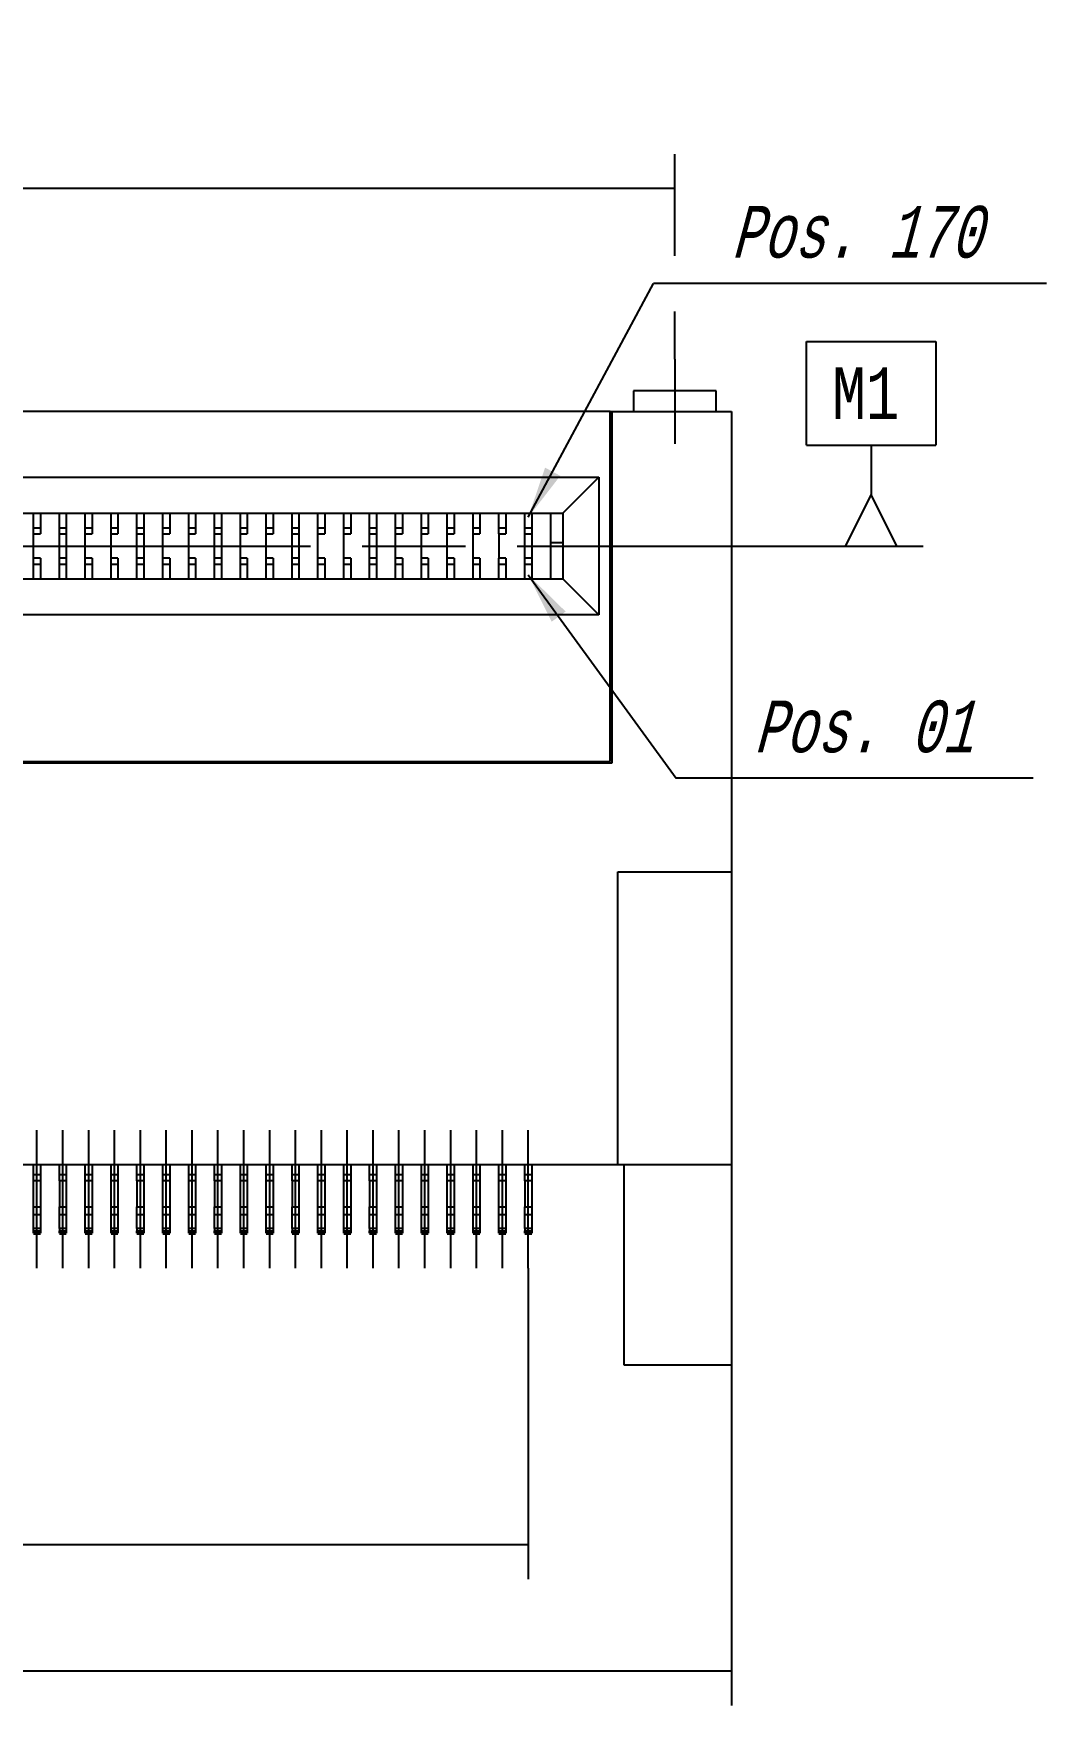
# Model space of a CAD drawing. Extents: x 0 to 420, y 0 to 297.
# Drawn here: x 99.29 to 128.68, y 93.31 to 141.82 of the extents above; entities that cross this region are included whole.
import ezdxf

# ---------------------------------------------------------------- set-up
doc = ezdxf.new("R2010")
doc.units = 0
doc.linetypes.add('CENTERLINE', pattern=[30, 12, -1.5, 3, -1.5, 12])
doc.layers.add('2', color=7, linetype='CONTINUOUS')
doc.styles.get("Standard").update_dxf_attribs({"font": 'monotxt.shx'})
doc.dimstyles.new('DSTYLE3', dxfattribs={"dimtxt": 1.5, "dimasz": 1.5, "dimexe": 2, "dimexo": 0, "dimgap": 2, "dimtad": 1, "dimrnd": 0.01, "dimzin": 11, "dimcen": 0.09, "dimazin": 3, "dimtp": 0.05, "dimtfac": 1, "dimtdec": 4, "dimtofl": 0, "dimtmove": 0, "dimatfit": 3, "dimtolj": 1, "dimtzin": 0})
doc.dimstyles.new('DSTYLE6', dxfattribs={"dimtxt": 1.5, "dimasz": 1.5, "dimexe": 2, "dimexo": 0, "dimgap": 2, "dimtad": 1, "dimrnd": 0.01, "dimzin": 11, "dimcen": 0.09, "dimazin": 3, "dimtol": 1, "dimtp": 0.05, "dimtfac": 1, "dimtdec": 4, "dimtofl": 0, "dimtmove": 0, "dimatfit": 3, "dimtolj": 1, "dimtzin": 0})

# ---------------------------------------------------------------- blocks, each defined once
blk = doc.blocks.new('_AH13')
at = {"layer": '101', "color": 0, "linetype": 'CONTINUOUS'}
blk.add_solid([(0, 0), (-1, 0.166667), (-1, -0.166667), (0, 0)], dxfattribs=at)
blk = doc.blocks.new('*D63')
at = {"layer": '2', "color": 1, "linetype": 'CONTINUOUS'}
for p, q in [((50.646684, 105.99912), (50.646684, 96.971356)), ((113.64668, 105.99912), (113.64668, 96.971356)), ((50.646684, 97.971356), (82.146684, 97.971356)), ((113.64668, 97.971356), (82.146684, 97.971356))]:
    blk.add_line(p, q, dxfattribs=at)
at = {"layer": '2', "color": 1, "xscale": 1.5, "yscale": 1.5, "zscale": 1.5}
for p, rotation in [((50.646684, 97.971356), 180), ((50.646684, 97.971356), 180), ((50.646684, 97.971356), 180), ((113.64668, 97.971356), 360), ((113.64668, 97.971356), 360), ((113.64668, 97.971356), 360)]:
    blk.add_blockref('_AH13', p, dxfattribs=dict(at, rotation=rotation))
at = {"layer": '2', "color": 1, "linetype": 'CONTINUOUS', "width": 0.7}
for s, p in [('84x ', (74.796684, 98.971856)), ('0,75', (78.996684, 98.971856)), (' (=63)', (83.196684, 98.971856))]:
    blk.add_text(s, height=1.5, dxfattribs=at).set_placement(p)
blk = doc.blocks.new('*D253')
at = {"layer": '2', "color": 1, "linetype": 'CONTINUOUS'}
for p in [(113.64668, 126.10897), (128.2889, 120.21135)]:
    blk.add_line(p, (117.9389, 120.21135), dxfattribs=at)
at = {"layer": '2', "color": 0, "linetype": 'CONTINUOUS'}
blk.add_solid([(113.64668, 126.10897), (114.32721, 124.74906), (114.73149, 125.04328)], dxfattribs=at)
at = {"layer": '2', "color": 1, "linetype": 'CONTINUOUS', "oblique": 15, "width": 0.7}
blk.add_text('Pos. 01', height=1.5, dxfattribs=at).set_placement((120.1889, 120.96135))
blk = doc.blocks.new('*D254')
at = {"layer": '2', "color": 1, "linetype": 'CONTINUOUS'}
for p in [(113.64668, 127.77897), (128.68143, 134.56127)]:
    blk.add_line(p, (117.28143, 134.56127), dxfattribs=at)
at = {"layer": '2', "color": 0, "linetype": 'CONTINUOUS'}
blk.add_solid([(113.64668, 127.77897), (114.57558, 128.98299), (114.13487, 129.21917)], dxfattribs=at)
at = {"layer": '2', "color": 1, "linetype": 'CONTINUOUS', "oblique": 15, "width": 0.7}
blk.add_text('Pos. 170', height=1.5, dxfattribs=at).set_placement((119.53143, 135.31127))
blk = doc.blocks.new('*D1444')
at = {"layer": '2', "color": 1, "linetype": 'CONTINUOUS'}
for p, q in [((85.246684, 141.8159), (79.046684, 141.8159)), ((79.046684, 141.8159), (79.046684, 138.3159)), ((85.246684, 138.3159), (85.246684, 141.8159)), ((46.396684, 135.13465), (46.396684, 138.3154)), ((79.046684, 138.3159), (85.246684, 138.3159)), ((117.89668, 135.3668), (117.89668, 138.3154)), ((46.396684, 137.3154), (82.146684, 137.3154)), ((117.89668, 137.3154), (82.146684, 137.3154)), ((46.396684, 132.3636), (46.396684, 133.5502)), ((117.89668, 132.3636), (117.89668, 133.75129))]:
    blk.add_line(p, q, dxfattribs=at)
at = {"layer": '2', "color": 1, "xscale": 1.5, "yscale": 1.5, "zscale": 1.5}
for p, rotation in [((46.396684, 137.3154), 180), ((117.89668, 137.3154), 360)]:
    blk.add_blockref('_AH13', p, dxfattribs=dict(at, rotation=rotation))
at = {"layer": '2', "color": 1, "linetype": 'CONTINUOUS', "width": 0.7}
blk.add_text('71,5', height=1.5, dxfattribs=at).set_placement((80.046684, 139.3159))
blk = doc.blocks.new('*D1445')
at = {"layer": '2', "color": 1, "linetype": 'CONTINUOUS'}
for p, q in [((44.746684, 108.99397), (44.746684, 93.305071)), ((119.54668, 108.99397), (119.54668, 93.305071)), ((44.746684, 94.305071), (82.146684, 94.305071)), ((119.54668, 94.305071), (82.146684, 94.305071))]:
    blk.add_line(p, q, dxfattribs=at)
at = {"layer": '2', "color": 1, "xscale": 1.5, "yscale": 1.5, "zscale": 1.5}
for p, rotation in [((44.746684, 94.305071), 180), ((44.746684, 94.305071), 180), ((119.54668, 94.305071), 360), ((119.54668, 94.305071), 360)]:
    blk.add_blockref('_AH13', p, dxfattribs=dict(at, rotation=rotation))
at = {"layer": '2', "color": 1, "linetype": 'CONTINUOUS', "width": 0.7}
for s, height, p in [('74,8', 1.5, (77.890434, 95.305571)), ('%%p0,05', 1.125, (82.465434, 95.493071))]:
    blk.add_text(s, height=height, dxfattribs=at).set_placement(p)
blk = doc.blocks.new('*FC87')
at = {"layer": '2', "color": 1, "linetype": 'CONTINUOUS'}
for p, q in [((0, -1.5), (0, 1.5)), ((0, 1.5), (3.75, 1.5)), ((3.75, 1.5), (3.75, -1.5)), ((0, -1.5), (3.75, -1.5)), ((1.875, -1.5), (1.875, -3)), ((1.875, -2.932), (1.125, -4.432)), ((1.875, -3), (1.875, -2.932)), ((2.625, -4.432), (1.875, -2.932)), ((1.125, -4.432), (2.625, -4.432))]:
    blk.add_line(p, q, dxfattribs=at)
at = {"layer": '2', "color": 1, "linetype": 'CONTINUOUS', "width": 0.75}
blk.add_text('M1', height=1.5, dxfattribs=at).set_placement((0.75, -0.75))

msp = doc.modelspace()

# ---------------------------------------------------------------- linework, layer by layer
at = {"layer": '2', "color": 3, "linetype": 'CENTERLINE'}
for p, q in [((117.89668, 132.3636), (117.89668, 129.91078)), ((41.328201, 126.94397), (125.10536, 126.94397)), ((99.396684, 105.99912), (99.396684, 109.99652)), ((100.14668, 105.99912), (100.14668, 109.99652)), ((100.89668, 105.99912), (100.89668, 109.99652)), ((101.64668, 105.99912), (101.64668, 109.99652)), ((102.39668, 105.99912), (102.39668, 109.99652)), ((103.14668, 105.99912), (103.14668, 109.99652)), ((103.89668, 105.99912), (103.89668, 109.99652)), ((104.64668, 105.99912), (104.64668, 109.99652)), ((105.39668, 105.99912), (105.39668, 109.99652)), ((106.14668, 105.99912), (106.14668, 109.99652)), ((106.89668, 105.99912), (106.89668, 109.99652)), ((107.64668, 105.99912), (107.64668, 109.99652)), ((108.39668, 105.99912), (108.39668, 109.99652)), ((109.14668, 105.99912), (109.14668, 109.99652)), ((109.89668, 105.99912), (109.89668, 109.99652)), ((110.64668, 105.99912), (110.64668, 109.99652)), ((111.39668, 105.99912), (111.39668, 109.99652)), ((112.14668, 105.99912), (112.14668, 109.99652)), ((112.89668, 105.99912), (112.89668, 109.99652)), ((113.64668, 105.99912), (113.64668, 109.99652))]:
    msp.add_line(p, q, dxfattribs=at)
at = {"layer": '2', "color": 40, "linetype": 'CONTINUOUS'}
for p, q in [((119.09668, 131.44397), (116.69668, 131.44397)), ((116.69668, 131.44397), (116.69668, 130.84397)), ((119.09668, 130.84397), (119.09668, 131.44397)), ((116.02169, 130.84397), (116.07168, 130.84397)), ((116.07168, 130.84397), (116.07168, 120.64397)), ((116.07168, 130.84397), (119.54668, 130.84397)), ((119.54668, 130.84397), (119.54668, 117.49397)), ((114.29668, 127.89397), (114.29668, 127.04397)), ((114.29668, 127.04397), (114.64668, 127.04397)), ((114.29668, 127.04397), (114.29668, 125.99397)), ((116.07168, 120.64397), (48.221684, 120.64397)), ((115.24668, 120.69397), (115.24668, 120.64397)), ((115.67011, 120.69397), (115.67011, 120.64397)), ((116.24668, 117.49397), (119.54668, 117.49397)), ((116.24668, 108.99397), (116.24668, 117.49397)), ((119.54668, 117.49397), (119.54668, 108.99397)), ((116.24668, 108.99397), (48.046684, 108.99397)), ((119.54668, 108.99397), (116.24668, 108.99397)), ((116.42168, 108.99397), (116.42168, 103.19397)), ((119.54668, 108.99397), (119.54668, 103.19397)), ((116.42168, 103.19397), (119.54668, 103.19397))]:
    msp.add_line(p, q, dxfattribs=at)
at = {"layer": '2', "color": 30, "linetype": 'CONTINUOUS'}
for p, q in [((116.02168, 130.84397), (48.271684, 130.84397)), ((116.02168, 120.69397), (116.02168, 130.84397)), ((48.446684, 128.94397), (115.69668, 128.94397)), ((115.69668, 128.94397), (114.64668, 127.89397)), ((115.69668, 128.94397), (115.69668, 124.94397)), ((49.496684, 127.89397), (114.64668, 127.89397)), ((114.64668, 127.89397), (114.64668, 125.99397)), ((49.496684, 125.99397), (114.64668, 125.99397)), ((114.64668, 125.99397), (115.69668, 124.94397)), ((115.69668, 124.94397), (48.446684, 124.94397)), ((48.271684, 120.69397), (116.02168, 120.69397))]:
    msp.add_line(p, q, dxfattribs=at)
at = {"layer": '2', "color": 150, "linetype": 'CONTINUOUS'}
for p, q in [((99.296684, 127.46971), (99.296684, 127.89397)), ((99.496684, 127.89397), (99.496684, 127.46971)), ((100.79668, 127.46971), (100.79668, 127.89397)), ((100.99668, 127.89397), (100.99668, 127.46971)), ((101.54668, 127.46971), (101.54668, 127.89397)), ((101.74668, 127.89397), (101.74668, 127.46971)), ((103.04668, 127.46971), (103.04668, 127.89397)), ((103.24668, 127.89397), (103.24668, 127.46971)), ((103.79668, 127.46971), (103.79668, 127.89397)), ((103.99668, 127.89397), (103.99668, 127.46971)), ((105.29668, 127.46971), (105.29668, 127.89397)), ((105.49668, 127.89397), (105.49668, 127.46971)), ((106.04668, 127.46971), (106.04668, 127.89397)), ((106.24668, 127.89397), (106.24668, 127.46971)), ((107.54668, 127.46971), (107.54668, 127.89397)), ((107.74668, 127.89397), (107.74668, 127.46971)), ((108.29668, 127.46971), (108.29668, 127.89397)), ((108.49668, 127.89397), (108.49668, 127.46971)), ((109.79668, 127.46971), (109.79668, 127.89397)), ((109.99668, 127.89397), (109.99668, 127.46971)), ((110.54668, 127.46971), (110.54668, 127.89397)), ((110.74668, 127.89397), (110.74668, 127.46971)), ((111.29668, 127.46971), (111.29668, 127.89397)), ((111.49668, 127.89397), (111.49668, 127.46971)), ((112.04668, 127.46971), (112.04668, 127.89397)), ((112.24668, 127.89397), (112.24668, 127.46971)), ((112.79668, 127.46971), (112.79668, 127.89397)), ((112.99668, 127.89397), (112.99668, 127.46971)), ((99.296684, 127.29397), (99.296684, 127.46971)), ((99.296684, 127.46971), (99.496684, 127.46971)), ((99.296684, 127.29397), (99.496684, 127.29397)), ((99.496684, 127.46971), (99.496684, 127.29397)), ((100.79668, 127.29397), (100.79668, 127.46971)), ((100.79668, 127.46971), (100.99668, 127.46971)), ((100.79668, 127.29397), (100.99668, 127.29397)), ((100.99668, 127.46971), (100.99668, 127.29397)), ((101.54668, 127.29397), (101.54668, 127.46971)), ((101.54668, 127.46971), (101.74668, 127.46971)), ((101.54668, 127.29397), (101.74668, 127.29397)), ((101.74668, 127.46971), (101.74668, 127.29397)), ((103.04668, 127.29397), (103.04668, 127.46971)), ((103.04668, 127.46971), (103.24668, 127.46971)), ((103.04668, 127.29397), (103.24668, 127.29397)), ((103.24668, 127.46971), (103.24668, 127.29397)), ((103.79668, 127.29397), (103.79668, 127.46971)), ((103.79668, 127.46971), (103.99668, 127.46971)), ((103.79668, 127.29397), (103.99668, 127.29397)), ((103.99668, 127.46971), (103.99668, 127.29397)), ((105.29668, 127.29397), (105.29668, 127.46971)), ((105.29668, 127.46971), (105.49668, 127.46971)), ((105.29668, 127.29397), (105.49668, 127.29397)), ((105.49668, 127.46971), (105.49668, 127.29397)), ((106.04668, 127.29397), (106.04668, 127.46971)), ((106.04668, 127.46971), (106.24668, 127.46971)), ((106.04668, 127.29397), (106.24668, 127.29397)), ((106.24668, 127.46971), (106.24668, 127.29397)), ((107.54668, 127.29397), (107.54668, 127.46971)), ((107.54668, 127.46971), (107.74668, 127.46971)), ((107.54668, 127.29397), (107.74668, 127.29397)), ((107.74668, 127.46971), (107.74668, 127.29397)), ((108.29668, 127.29397), (108.29668, 127.46971)), ((108.29668, 127.46971), (108.49668, 127.46971)), ((108.29668, 127.29397), (108.49668, 127.29397)), ((108.49668, 127.46971), (108.49668, 127.29397)), ((109.79668, 127.29397), (109.79668, 127.46971)), ((109.79668, 127.46971), (109.99668, 127.46971)), ((109.79668, 127.29397), (109.99668, 127.29397)), ((109.99668, 127.46971), (109.99668, 127.29397)), ((110.54668, 127.29397), (110.54668, 127.46971)), ((110.54668, 127.46971), (110.74668, 127.46971)), ((110.54668, 127.29397), (110.74668, 127.29397)), ((110.74668, 127.46971), (110.74668, 127.29397)), ((111.29668, 127.29397), (111.29668, 127.46971)), ((111.29668, 127.46971), (111.49668, 127.46971)), ((111.29668, 127.29397), (111.49668, 127.29397)), ((111.49668, 127.46971), (111.49668, 127.29397)), ((112.04668, 127.29397), (112.04668, 127.46971)), ((112.04668, 127.46971), (112.24668, 127.46971)), ((112.04668, 127.29397), (112.24668, 127.29397)), ((112.24668, 127.46971), (112.24668, 127.29397)), ((112.79668, 127.29397), (112.79668, 127.46971)), ((112.79668, 127.46971), (112.99668, 127.46971)), ((112.79668, 127.29397), (112.99668, 127.29397)), ((112.99668, 127.46971), (112.99668, 127.29397)), ((99.296684, 126.41824), (99.296684, 126.59397)), ((99.496684, 126.59397), (99.296684, 126.59397)), ((99.296684, 125.99397), (99.296684, 126.41824)), ((99.296684, 126.41824), (99.496684, 126.41824)), ((99.496684, 126.59397), (99.496684, 126.41824)), ((99.496684, 126.41824), (99.496684, 125.99397)), ((100.79668, 126.41824), (100.79668, 126.59397)), ((100.99668, 126.59397), (100.79668, 126.59397)), ((100.79668, 125.99397), (100.79668, 126.41824)), ((100.79668, 126.41824), (100.99668, 126.41824)), ((100.99668, 126.59397), (100.99668, 126.41824)), ((100.99668, 126.41824), (100.99668, 125.99397)), ((101.54668, 126.41824), (101.54668, 126.59397)), ((101.74668, 126.59397), (101.54668, 126.59397)), ((101.54668, 125.99397), (101.54668, 126.41824)), ((101.54668, 126.41824), (101.74668, 126.41824)), ((101.74668, 126.59397), (101.74668, 126.41824)), ((101.74668, 126.41824), (101.74668, 125.99397)), ((103.04668, 126.41824), (103.04668, 126.59397)), ((103.24668, 126.59397), (103.04668, 126.59397)), ((103.04668, 125.99397), (103.04668, 126.41824)), ((103.04668, 126.41824), (103.24668, 126.41824)), ((103.24668, 126.59397), (103.24668, 126.41824)), ((103.24668, 126.41824), (103.24668, 125.99397)), ((103.79668, 126.41824), (103.79668, 126.59397)), ((103.99668, 126.59397), (103.79668, 126.59397)), ((103.79668, 125.99397), (103.79668, 126.41824)), ((103.79668, 126.41824), (103.99668, 126.41824)), ((103.99668, 126.59397), (103.99668, 126.41824)), ((103.99668, 126.41824), (103.99668, 125.99397)), ((105.29668, 126.41824), (105.29668, 126.59397)), ((105.49668, 126.59397), (105.29668, 126.59397)), ((105.29668, 125.99397), (105.29668, 126.41824)), ((105.29668, 126.41824), (105.49668, 126.41824)), ((105.49668, 126.59397), (105.49668, 126.41824)), ((105.49668, 126.41824), (105.49668, 125.99397)), ((106.04668, 126.41824), (106.04668, 126.59397)), ((106.24668, 126.59397), (106.04668, 126.59397)), ((106.04668, 125.99397), (106.04668, 126.41824)), ((106.04668, 126.41824), (106.24668, 126.41824)), ((106.24668, 126.59397), (106.24668, 126.41824)), ((106.24668, 126.41824), (106.24668, 125.99397)), ((107.54668, 126.41824), (107.54668, 126.59397)), ((107.74668, 126.59397), (107.54668, 126.59397)), ((107.54668, 125.99397), (107.54668, 126.41824)), ((107.54668, 126.41824), (107.74668, 126.41824)), ((107.74668, 126.59397), (107.74668, 126.41824)), ((107.74668, 126.41824), (107.74668, 125.99397)), ((108.29668, 126.41824), (108.29668, 126.59397)), ((108.49668, 126.59397), (108.29668, 126.59397)), ((108.29668, 125.99397), (108.29668, 126.41824)), ((108.29668, 126.41824), (108.49668, 126.41824)), ((108.49668, 126.59397), (108.49668, 126.41824)), ((108.49668, 126.41824), (108.49668, 125.99397)), ((109.79668, 126.41824), (109.79668, 126.59397)), ((109.99668, 126.59397), (109.79668, 126.59397)), ((109.79668, 125.99397), (109.79668, 126.41824)), ((109.79668, 126.41824), (109.99668, 126.41824)), ((109.99668, 126.59397), (109.99668, 126.41824)), ((109.99668, 126.41824), (109.99668, 125.99397)), ((110.54668, 126.41824), (110.54668, 126.59397)), ((110.74668, 126.59397), (110.54668, 126.59397)), ((110.54668, 125.99397), (110.54668, 126.41824)), ((110.54668, 126.41824), (110.74668, 126.41824)), ((110.74668, 126.59397), (110.74668, 126.41824)), ((110.74668, 126.41824), (110.74668, 125.99397)), ((111.29668, 126.41824), (111.29668, 126.59397)), ((111.49668, 126.59397), (111.29668, 126.59397)), ((111.29668, 125.99397), (111.29668, 126.41824)), ((111.29668, 126.41824), (111.49668, 126.41824)), ((111.49668, 126.59397), (111.49668, 126.41824)), ((111.49668, 126.41824), (111.49668, 125.99397)), ((112.04668, 126.41824), (112.04668, 126.59397)), ((112.24668, 126.59397), (112.04668, 126.59397)), ((112.04668, 125.99397), (112.04668, 126.41824)), ((112.04668, 126.41824), (112.24668, 126.41824)), ((112.24668, 126.59397), (112.24668, 126.41824)), ((112.24668, 126.41824), (112.24668, 125.99397)), ((112.79668, 126.41824), (112.79668, 126.59397)), ((112.99668, 126.59397), (112.79668, 126.59397)), ((112.79668, 125.99397), (112.79668, 126.41824)), ((112.79668, 126.41824), (112.99668, 126.41824)), ((112.99668, 126.59397), (112.99668, 126.41824)), ((112.99668, 126.41824), (112.99668, 125.99397)), ((99.296684, 108.71359), (99.296684, 108.99397)), ((99.296684, 108.52801), (99.296684, 108.71359)), ((99.296684, 108.71359), (99.496684, 108.71359)), ((99.496684, 108.99397), (99.496684, 108.71359)), ((99.496684, 108.71359), (99.496684, 108.52801)), ((100.79668, 108.71359), (100.79668, 108.99397)), ((100.79668, 108.52801), (100.79668, 108.71359)), ((100.79668, 108.71359), (100.99668, 108.71359)), ((100.99668, 108.99397), (100.99668, 108.71359)), ((100.99668, 108.71359), (100.99668, 108.52801)), ((101.54668, 108.71359), (101.54668, 108.99397)), ((101.54668, 108.52801), (101.54668, 108.71359)), ((101.54668, 108.71359), (101.74668, 108.71359)), ((101.74668, 108.99397), (101.74668, 108.71359)), ((101.74668, 108.71359), (101.74668, 108.52801)), ((103.04668, 108.71359), (103.04668, 108.99397)), ((103.04668, 108.52801), (103.04668, 108.71359)), ((103.04668, 108.71359), (103.24668, 108.71359)), ((103.24668, 108.99397), (103.24668, 108.71359)), ((103.24668, 108.71359), (103.24668, 108.52801)), ((103.79668, 108.71359), (103.79668, 108.99397)), ((103.79668, 108.52801), (103.79668, 108.71359)), ((103.79668, 108.71359), (103.99668, 108.71359)), ((103.99668, 108.99397), (103.99668, 108.71359)), ((103.99668, 108.71359), (103.99668, 108.52801)), ((105.29668, 108.71359), (105.29668, 108.99397)), ((105.29668, 108.52801), (105.29668, 108.71359)), ((105.29668, 108.71359), (105.49668, 108.71359)), ((105.49668, 108.99397), (105.49668, 108.71359)), ((105.49668, 108.71359), (105.49668, 108.52801)), ((106.04668, 108.71359), (106.04668, 108.99397)), ((106.04668, 108.52801), (106.04668, 108.71359)), ((106.04668, 108.71359), (106.24668, 108.71359)), ((106.24668, 108.99397), (106.24668, 108.71359)), ((106.24668, 108.71359), (106.24668, 108.52801)), ((107.54668, 108.71359), (107.54668, 108.99397)), ((107.54668, 108.52801), (107.54668, 108.71359)), ((107.54668, 108.71359), (107.74668, 108.71359)), ((107.74668, 108.99397), (107.74668, 108.71359)), ((107.74668, 108.71359), (107.74668, 108.52801)), ((108.29668, 108.71359), (108.29668, 108.99397)), ((108.29668, 108.52801), (108.29668, 108.71359)), ((108.29668, 108.71359), (108.49668, 108.71359)), ((108.49668, 108.99397), (108.49668, 108.71359)), ((108.49668, 108.71359), (108.49668, 108.52801)), ((109.79668, 108.71359), (109.79668, 108.99397)), ((109.79668, 108.52801), (109.79668, 108.71359)), ((109.79668, 108.71359), (109.99668, 108.71359)), ((109.99668, 108.99397), (109.99668, 108.71359)), ((109.99668, 108.71359), (109.99668, 108.52801)), ((110.54668, 108.71359), (110.54668, 108.99397)), ((110.54668, 108.52801), (110.54668, 108.71359)), ((110.54668, 108.71359), (110.74668, 108.71359)), ((110.74668, 108.99397), (110.74668, 108.71359)), ((110.74668, 108.71359), (110.74668, 108.52801)), ((111.29668, 108.71359), (111.29668, 108.99397)), ((111.29668, 108.52801), (111.29668, 108.71359)), ((111.29668, 108.71359), (111.49668, 108.71359)), ((111.49668, 108.99397), (111.49668, 108.71359)), ((111.49668, 108.71359), (111.49668, 108.52801)), ((112.04668, 108.71359), (112.04668, 108.99397)), ((112.04668, 108.52801), (112.04668, 108.71359)), ((112.04668, 108.71359), (112.24668, 108.71359)), ((112.24668, 108.99397), (112.24668, 108.71359)), ((112.24668, 108.71359), (112.24668, 108.52801)), ((112.79668, 108.71359), (112.79668, 108.99397)), ((112.79668, 108.52801), (112.79668, 108.71359)), ((112.79668, 108.71359), (112.99668, 108.71359)), ((112.99668, 108.99397), (112.99668, 108.71359)), ((112.99668, 108.71359), (112.99668, 108.52801)), ((99.296684, 107.77617), (99.296684, 108.52801)), ((99.496684, 108.52801), (99.296684, 108.52801)), ((99.496684, 108.52801), (99.496684, 107.77617)), ((100.79668, 107.77617), (100.79668, 108.52801)), ((100.99668, 108.52801), (100.79668, 108.52801)), ((100.99668, 108.52801), (100.99668, 107.77617)), ((101.54668, 107.77617), (101.54668, 108.52801)), ((101.74668, 108.52801), (101.54668, 108.52801)), ((101.74668, 108.52801), (101.74668, 107.77617)), ((103.04668, 107.77617), (103.04668, 108.52801)), ((103.24668, 108.52801), (103.04668, 108.52801)), ((103.24668, 108.52801), (103.24668, 107.77617)), ((103.79668, 107.77617), (103.79668, 108.52801)), ((103.99668, 108.52801), (103.79668, 108.52801)), ((103.99668, 108.52801), (103.99668, 107.77617)), ((105.29668, 107.77617), (105.29668, 108.52801)), ((105.49668, 108.52801), (105.29668, 108.52801)), ((105.49668, 108.52801), (105.49668, 107.77617)), ((106.04668, 107.77617), (106.04668, 108.52801)), ((106.24668, 108.52801), (106.04668, 108.52801)), ((106.24668, 108.52801), (106.24668, 107.77617)), ((107.54668, 107.77617), (107.54668, 108.52801)), ((107.74668, 108.52801), (107.54668, 108.52801)), ((107.74668, 108.52801), (107.74668, 107.77617)), ((108.29668, 107.77617), (108.29668, 108.52801)), ((108.49668, 108.52801), (108.29668, 108.52801)), ((108.49668, 108.52801), (108.49668, 107.77617)), ((109.79668, 107.77617), (109.79668, 108.52801)), ((109.99668, 108.52801), (109.79668, 108.52801)), ((109.99668, 108.52801), (109.99668, 107.77617)), ((110.54668, 107.77617), (110.54668, 108.52801)), ((110.74668, 108.52801), (110.54668, 108.52801)), ((110.74668, 108.52801), (110.74668, 107.77617)), ((111.29668, 107.77617), (111.29668, 108.52801)), ((111.49668, 108.52801), (111.29668, 108.52801)), ((111.49668, 108.52801), (111.49668, 107.77617)), ((112.04668, 107.77617), (112.04668, 108.52801)), ((112.24668, 108.52801), (112.04668, 108.52801)), ((112.24668, 108.52801), (112.24668, 107.77617)), ((112.79668, 107.77617), (112.79668, 108.52801)), ((112.99668, 108.52801), (112.79668, 108.52801)), ((112.99668, 108.52801), (112.99668, 107.77617)), ((99.296684, 107.54405), (99.296684, 107.77617)), ((99.296684, 107.77617), (99.496684, 107.77617)), ((99.496684, 107.77617), (99.496684, 107.54405)), ((100.79668, 107.54405), (100.79668, 107.77617)), ((100.79668, 107.77617), (100.99668, 107.77617)), ((100.99668, 107.77617), (100.99668, 107.54405)), ((101.54668, 107.54405), (101.54668, 107.77617)), ((101.54668, 107.77617), (101.74668, 107.77617)), ((101.74668, 107.77617), (101.74668, 107.54405)), ((103.04668, 107.54405), (103.04668, 107.77617)), ((103.04668, 107.77617), (103.24668, 107.77617)), ((103.24668, 107.77617), (103.24668, 107.54405)), ((103.79668, 107.54405), (103.79668, 107.77617)), ((103.79668, 107.77617), (103.99668, 107.77617)), ((103.99668, 107.77617), (103.99668, 107.54405)), ((105.29668, 107.54405), (105.29668, 107.77617)), ((105.29668, 107.77617), (105.49668, 107.77617)), ((105.49668, 107.77617), (105.49668, 107.54405)), ((106.04668, 107.54405), (106.04668, 107.77617)), ((106.04668, 107.77617), (106.24668, 107.77617)), ((106.24668, 107.77617), (106.24668, 107.54405)), ((107.54668, 107.54405), (107.54668, 107.77617)), ((107.54668, 107.77617), (107.74668, 107.77617)), ((107.74668, 107.77617), (107.74668, 107.54405)), ((108.29668, 107.54405), (108.29668, 107.77617)), ((108.29668, 107.77617), (108.49668, 107.77617)), ((108.49668, 107.77617), (108.49668, 107.54405)), ((109.79668, 107.54405), (109.79668, 107.77617)), ((109.79668, 107.77617), (109.99668, 107.77617)), ((109.99668, 107.77617), (109.99668, 107.54405)), ((110.54668, 107.54405), (110.54668, 107.77617)), ((110.54668, 107.77617), (110.74668, 107.77617)), ((110.74668, 107.77617), (110.74668, 107.54405)), ((111.29668, 107.54405), (111.29668, 107.77617)), ((111.29668, 107.77617), (111.49668, 107.77617)), ((111.49668, 107.77617), (111.49668, 107.54405)), ((112.04668, 107.54405), (112.04668, 107.77617)), ((112.04668, 107.77617), (112.24668, 107.77617)), ((112.24668, 107.77617), (112.24668, 107.54405)), ((112.79668, 107.54405), (112.79668, 107.77617)), ((112.79668, 107.77617), (112.99668, 107.77617)), ((112.99668, 107.77617), (112.99668, 107.54405)), ((99.296684, 107.14397), (99.296684, 107.54405)), ((99.496684, 107.54405), (99.296684, 107.54405)), ((99.496684, 107.54405), (99.496684, 107.14397)), ((100.79668, 107.14397), (100.79668, 107.54405)), ((100.99668, 107.54405), (100.79668, 107.54405)), ((100.99668, 107.54405), (100.99668, 107.14397)), ((101.54668, 107.14397), (101.54668, 107.54405)), ((101.74668, 107.54405), (101.54668, 107.54405)), ((101.74668, 107.54405), (101.74668, 107.14397)), ((103.04668, 107.14397), (103.04668, 107.54405)), ((103.24668, 107.54405), (103.04668, 107.54405)), ((103.24668, 107.54405), (103.24668, 107.14397)), ((103.79668, 107.14397), (103.79668, 107.54405)), ((103.99668, 107.54405), (103.79668, 107.54405)), ((103.99668, 107.54405), (103.99668, 107.14397)), ((105.29668, 107.14397), (105.29668, 107.54405)), ((105.49668, 107.54405), (105.29668, 107.54405)), ((105.49668, 107.54405), (105.49668, 107.14397)), ((106.04668, 107.14397), (106.04668, 107.54405)), ((106.24668, 107.54405), (106.04668, 107.54405)), ((106.24668, 107.54405), (106.24668, 107.14397)), ((107.54668, 107.14397), (107.54668, 107.54405)), ((107.74668, 107.54405), (107.54668, 107.54405)), ((107.74668, 107.54405), (107.74668, 107.14397)), ((108.29668, 107.14397), (108.29668, 107.54405)), ((108.49668, 107.54405), (108.29668, 107.54405)), ((108.49668, 107.54405), (108.49668, 107.14397)), ((109.79668, 107.14397), (109.79668, 107.54405)), ((109.99668, 107.54405), (109.79668, 107.54405)), ((109.99668, 107.54405), (109.99668, 107.14397)), ((110.54668, 107.14397), (110.54668, 107.54405)), ((110.74668, 107.54405), (110.54668, 107.54405)), ((110.74668, 107.54405), (110.74668, 107.14397)), ((111.29668, 107.14397), (111.29668, 107.54405)), ((111.49668, 107.54405), (111.29668, 107.54405)), ((111.49668, 107.54405), (111.49668, 107.14397)), ((112.04668, 107.14397), (112.04668, 107.54405)), ((112.24668, 107.54405), (112.04668, 107.54405)), ((112.24668, 107.54405), (112.24668, 107.14397)), ((112.79668, 107.14397), (112.79668, 107.54405)), ((112.99668, 107.54405), (112.79668, 107.54405)), ((112.99668, 107.54405), (112.99668, 107.14397)), ((99.296684, 107.08218), (99.296684, 107.14397)), ((99.496684, 107.14397), (99.296684, 107.14397)), ((99.296684, 107.01308), (99.296684, 107.08218)), ((99.296684, 107.08218), (99.496684, 107.08218)), ((99.496684, 107.01308), (99.296684, 107.01308)), ((99.296684, 106.99397), (99.496684, 106.99397)), ((99.496684, 107.14397), (99.496684, 107.08218)), ((99.496684, 107.08218), (99.496684, 107.01308)), ((100.79668, 107.08218), (100.79668, 107.14397)), ((100.99668, 107.14397), (100.79668, 107.14397)), ((100.79668, 107.01308), (100.79668, 107.08218)), ((100.79668, 107.08218), (100.99668, 107.08218)), ((100.99668, 107.01308), (100.79668, 107.01308)), ((100.79668, 106.99397), (100.99668, 106.99397)), ((100.99668, 107.14397), (100.99668, 107.08218)), ((100.99668, 107.08218), (100.99668, 107.01308)), ((101.54668, 107.08218), (101.54668, 107.14397)), ((101.74668, 107.14397), (101.54668, 107.14397)), ((101.54668, 107.01308), (101.54668, 107.08218)), ((101.54668, 107.08218), (101.74668, 107.08218)), ((101.74668, 107.01308), (101.54668, 107.01308)), ((101.54668, 106.99397), (101.74668, 106.99397)), ((101.74668, 107.14397), (101.74668, 107.08218)), ((101.74668, 107.08218), (101.74668, 107.01308)), ((103.04668, 107.08218), (103.04668, 107.14397)), ((103.24668, 107.14397), (103.04668, 107.14397)), ((103.04668, 107.01308), (103.04668, 107.08218)), ((103.04668, 107.08218), (103.24668, 107.08218)), ((103.24668, 107.01308), (103.04668, 107.01308)), ((103.04668, 106.99397), (103.24668, 106.99397)), ((103.24668, 107.14397), (103.24668, 107.08218)), ((103.24668, 107.08218), (103.24668, 107.01308)), ((103.79668, 107.08218), (103.79668, 107.14397)), ((103.99668, 107.14397), (103.79668, 107.14397)), ((103.79668, 107.01308), (103.79668, 107.08218)), ((103.79668, 107.08218), (103.99668, 107.08218)), ((103.99668, 107.01308), (103.79668, 107.01308)), ((103.79668, 106.99397), (103.99668, 106.99397)), ((103.99668, 107.14397), (103.99668, 107.08218)), ((103.99668, 107.08218), (103.99668, 107.01308)), ((105.29668, 107.08218), (105.29668, 107.14397)), ((105.49668, 107.14397), (105.29668, 107.14397)), ((105.29668, 107.01308), (105.29668, 107.08218)), ((105.29668, 107.08218), (105.49668, 107.08218)), ((105.49668, 107.01308), (105.29668, 107.01308)), ((105.29668, 106.99397), (105.49668, 106.99397)), ((105.49668, 107.14397), (105.49668, 107.08218)), ((105.49668, 107.08218), (105.49668, 107.01308)), ((106.04668, 107.08218), (106.04668, 107.14397)), ((106.24668, 107.14397), (106.04668, 107.14397)), ((106.04668, 107.01308), (106.04668, 107.08218)), ((106.04668, 107.08218), (106.24668, 107.08218)), ((106.24668, 107.01308), (106.04668, 107.01308)), ((106.04668, 106.99397), (106.24668, 106.99397)), ((106.24668, 107.14397), (106.24668, 107.08218)), ((106.24668, 107.08218), (106.24668, 107.01308)), ((107.54668, 107.08218), (107.54668, 107.14397)), ((107.74668, 107.14397), (107.54668, 107.14397)), ((107.54668, 107.01308), (107.54668, 107.08218)), ((107.54668, 107.08218), (107.74668, 107.08218)), ((107.74668, 107.01308), (107.54668, 107.01308)), ((107.54668, 106.99397), (107.74668, 106.99397)), ((107.74668, 107.14397), (107.74668, 107.08218)), ((107.74668, 107.08218), (107.74668, 107.01308)), ((108.29668, 107.08218), (108.29668, 107.14397)), ((108.49668, 107.14397), (108.29668, 107.14397)), ((108.29668, 107.01308), (108.29668, 107.08218)), ((108.29668, 107.08218), (108.49668, 107.08218)), ((108.49668, 107.01308), (108.29668, 107.01308)), ((108.29668, 106.99397), (108.49668, 106.99397)), ((108.49668, 107.14397), (108.49668, 107.08218)), ((108.49668, 107.08218), (108.49668, 107.01308)), ((109.79668, 107.08218), (109.79668, 107.14397)), ((109.99668, 107.14397), (109.79668, 107.14397)), ((109.79668, 107.01308), (109.79668, 107.08218)), ((109.79668, 107.08218), (109.99668, 107.08218)), ((109.99668, 107.01308), (109.79668, 107.01308)), ((109.79668, 106.99397), (109.99668, 106.99397)), ((109.99668, 107.14397), (109.99668, 107.08218)), ((109.99668, 107.08218), (109.99668, 107.01308)), ((110.54668, 107.08218), (110.54668, 107.14397)), ((110.74668, 107.14397), (110.54668, 107.14397)), ((110.54668, 107.01308), (110.54668, 107.08218)), ((110.54668, 107.08218), (110.74668, 107.08218)), ((110.74668, 107.01308), (110.54668, 107.01308)), ((110.54668, 106.99397), (110.74668, 106.99397)), ((110.74668, 107.14397), (110.74668, 107.08218)), ((110.74668, 107.08218), (110.74668, 107.01308)), ((111.29668, 107.08218), (111.29668, 107.14397)), ((111.49668, 107.14397), (111.29668, 107.14397)), ((111.29668, 107.01308), (111.29668, 107.08218)), ((111.29668, 107.08218), (111.49668, 107.08218)), ((111.49668, 107.01308), (111.29668, 107.01308)), ((111.29668, 106.99397), (111.49668, 106.99397)), ((111.49668, 107.14397), (111.49668, 107.08218)), ((111.49668, 107.08218), (111.49668, 107.01308)), ((112.04668, 107.08218), (112.04668, 107.14397)), ((112.24668, 107.14397), (112.04668, 107.14397)), ((112.04668, 107.01308), (112.04668, 107.08218)), ((112.04668, 107.08218), (112.24668, 107.08218)), ((112.24668, 107.01308), (112.04668, 107.01308)), ((112.04668, 106.99397), (112.24668, 106.99397)), ((112.24668, 107.14397), (112.24668, 107.08218)), ((112.24668, 107.08218), (112.24668, 107.01308)), ((112.79668, 107.08218), (112.79668, 107.14397)), ((112.99668, 107.14397), (112.79668, 107.14397)), ((112.79668, 107.01308), (112.79668, 107.08218)), ((112.79668, 107.08218), (112.99668, 107.08218)), ((112.99668, 107.01308), (112.79668, 107.01308)), ((112.79668, 106.99397), (112.99668, 106.99397)), ((112.99668, 107.14397), (112.99668, 107.08218)), ((112.99668, 107.08218), (112.99668, 107.01308))]:
    msp.add_line(p, q, dxfattribs=at)
at = {"layer": '2', "color": 3, "linetype": 'CONTINUOUS'}
for p, q in [((100.04668, 127.46971), (100.04668, 127.89397)), ((100.24668, 127.89397), (100.24668, 127.46971)), ((102.29668, 127.46971), (102.29668, 127.89397)), ((102.49668, 127.89397), (102.49668, 127.46971)), ((104.54668, 127.46971), (104.54668, 127.89397)), ((104.74668, 127.89397), (104.74668, 127.46971)), ((106.79668, 127.46971), (106.79668, 127.89397)), ((106.99668, 127.89397), (106.99668, 127.46971)), ((109.04668, 127.46971), (109.04668, 127.89397)), ((109.24668, 127.89397), (109.24668, 127.46971)), ((113.54668, 127.46971), (113.54668, 127.89397)), ((113.74668, 127.89397), (113.74668, 127.46971)), ((100.04668, 127.29397), (100.04668, 127.46971)), ((100.04668, 127.46971), (100.24668, 127.46971)), ((100.04668, 126.59397), (100.04668, 127.29397)), ((100.04668, 127.29397), (100.24668, 127.29397)), ((100.24668, 127.46971), (100.24668, 127.29397)), ((100.24668, 127.29397), (100.24668, 126.59397)), ((102.29668, 127.29397), (102.29668, 127.46971)), ((102.29668, 127.46971), (102.49668, 127.46971)), ((102.29668, 126.59397), (102.29668, 127.29397)), ((102.29668, 127.29397), (102.49668, 127.29397)), ((102.49668, 127.46971), (102.49668, 127.29397)), ((102.49668, 127.29397), (102.49668, 126.59397)), ((104.54668, 127.29397), (104.54668, 127.46971)), ((104.54668, 127.46971), (104.74668, 127.46971)), ((104.54668, 126.59397), (104.54668, 127.29397)), ((104.54668, 127.29397), (104.74668, 127.29397)), ((104.74668, 127.46971), (104.74668, 127.29397)), ((104.74668, 127.29397), (104.74668, 126.59397)), ((106.79668, 127.29397), (106.79668, 127.46971)), ((106.79668, 127.46971), (106.99668, 127.46971)), ((106.79668, 126.59397), (106.79668, 127.29397)), ((106.79668, 127.29397), (106.99668, 127.29397)), ((106.99668, 127.46971), (106.99668, 127.29397)), ((106.99668, 127.29397), (106.99668, 126.59397)), ((109.04668, 127.29397), (109.04668, 127.46971)), ((109.04668, 127.46971), (109.24668, 127.46971)), ((109.04668, 126.59397), (109.04668, 127.29397)), ((109.04668, 127.29397), (109.24668, 127.29397)), ((109.24668, 127.46971), (109.24668, 127.29397)), ((109.24668, 127.29397), (109.24668, 126.59397)), ((113.54668, 127.29397), (113.54668, 127.46971)), ((113.54668, 127.46971), (113.74668, 127.46971)), ((113.54668, 126.59397), (113.54668, 127.29397)), ((113.54668, 127.29397), (113.74668, 127.29397)), ((113.74668, 127.46971), (113.74668, 127.29397)), ((113.74668, 127.29397), (113.74668, 126.59397)), ((100.04668, 126.41824), (100.04668, 126.59397)), ((100.24668, 126.59397), (100.04668, 126.59397)), ((100.04668, 125.99397), (100.04668, 126.41824)), ((100.04668, 126.41824), (100.24668, 126.41824)), ((100.24668, 126.59397), (100.24668, 126.41824)), ((100.24668, 126.41824), (100.24668, 125.99397)), ((102.29668, 126.41824), (102.29668, 126.59397)), ((102.49668, 126.59397), (102.29668, 126.59397)), ((102.29668, 125.99397), (102.29668, 126.41824)), ((102.29668, 126.41824), (102.49668, 126.41824)), ((102.49668, 126.59397), (102.49668, 126.41824)), ((102.49668, 126.41824), (102.49668, 125.99397)), ((104.54668, 126.41824), (104.54668, 126.59397)), ((104.74668, 126.59397), (104.54668, 126.59397)), ((104.54668, 125.99397), (104.54668, 126.41824)), ((104.54668, 126.41824), (104.74668, 126.41824)), ((104.74668, 126.59397), (104.74668, 126.41824)), ((104.74668, 126.41824), (104.74668, 125.99397)), ((106.79668, 126.41824), (106.79668, 126.59397)), ((106.99668, 126.59397), (106.79668, 126.59397)), ((106.79668, 125.99397), (106.79668, 126.41824)), ((106.79668, 126.41824), (106.99668, 126.41824)), ((106.99668, 126.59397), (106.99668, 126.41824)), ((106.99668, 126.41824), (106.99668, 125.99397)), ((109.04668, 126.41824), (109.04668, 126.59397)), ((109.24668, 126.59397), (109.04668, 126.59397)), ((109.04668, 125.99397), (109.04668, 126.41824)), ((109.04668, 126.41824), (109.24668, 126.41824)), ((109.24668, 126.59397), (109.24668, 126.41824)), ((109.24668, 126.41824), (109.24668, 125.99397)), ((113.54668, 126.41824), (113.54668, 126.59397)), ((113.74668, 126.59397), (113.54668, 126.59397)), ((113.54668, 125.99397), (113.54668, 126.41824)), ((113.54668, 126.41824), (113.74668, 126.41824)), ((113.74668, 126.59397), (113.74668, 126.41824)), ((113.74668, 126.41824), (113.74668, 125.99397)), ((100.04668, 108.71359), (100.04668, 108.99397)), ((100.04668, 108.52801), (100.04668, 108.71359)), ((100.04668, 108.71359), (100.24668, 108.71359)), ((100.24668, 108.99397), (100.24668, 108.71359)), ((100.24668, 108.71359), (100.24668, 108.52801)), ((102.29668, 108.71359), (102.29668, 108.99397)), ((102.29668, 108.52801), (102.29668, 108.71359)), ((102.29668, 108.71359), (102.49668, 108.71359)), ((102.49668, 108.99397), (102.49668, 108.71359)), ((102.49668, 108.71359), (102.49668, 108.52801)), ((104.54668, 108.71359), (104.54668, 108.99397)), ((104.54668, 108.52801), (104.54668, 108.71359)), ((104.54668, 108.71359), (104.74668, 108.71359)), ((104.74668, 108.99397), (104.74668, 108.71359)), ((104.74668, 108.71359), (104.74668, 108.52801)), ((106.79668, 108.71359), (106.79668, 108.99397)), ((106.79668, 108.52801), (106.79668, 108.71359)), ((106.79668, 108.71359), (106.99668, 108.71359)), ((106.99668, 108.99397), (106.99668, 108.71359)), ((106.99668, 108.71359), (106.99668, 108.52801)), ((109.04668, 108.71359), (109.04668, 108.99397)), ((109.04668, 108.52801), (109.04668, 108.71359)), ((109.04668, 108.71359), (109.24668, 108.71359)), ((109.24668, 108.99397), (109.24668, 108.71359)), ((109.24668, 108.71359), (109.24668, 108.52801)), ((113.54668, 108.71359), (113.54668, 108.99397)), ((113.54668, 108.52801), (113.54668, 108.71359)), ((113.54668, 108.71359), (113.74668, 108.71359)), ((113.74668, 108.99397), (113.74668, 108.71359)), ((113.74668, 108.71359), (113.74668, 108.52801)), ((100.04668, 108.52801), (100.04668, 107.77617)), ((100.24668, 108.52801), (100.04668, 108.52801)), ((100.24668, 108.52801), (100.24668, 107.77617)), ((102.29668, 108.52801), (102.29668, 107.77617)), ((102.49668, 108.52801), (102.29668, 108.52801)), ((102.49668, 108.52801), (102.49668, 107.77617)), ((104.54668, 108.52801), (104.54668, 107.77617)), ((104.74668, 108.52801), (104.54668, 108.52801)), ((104.74668, 108.52801), (104.74668, 107.77617)), ((106.79668, 108.52801), (106.79668, 107.77617)), ((106.99668, 108.52801), (106.79668, 108.52801)), ((106.99668, 108.52801), (106.99668, 107.77617)), ((109.04668, 108.52801), (109.04668, 107.77617)), ((109.24668, 108.52801), (109.04668, 108.52801)), ((109.24668, 108.52801), (109.24668, 107.77617)), ((113.54668, 108.52801), (113.54668, 107.77617)), ((113.74668, 108.52801), (113.54668, 108.52801)), ((113.74668, 108.52801), (113.74668, 107.77617)), ((100.04668, 107.54405), (100.04668, 107.77617)), ((100.04668, 107.77617), (100.24668, 107.77617)), ((100.24668, 107.77617), (100.24668, 107.54405)), ((102.29668, 107.54405), (102.29668, 107.77617)), ((102.29668, 107.77617), (102.49668, 107.77617)), ((102.49668, 107.77617), (102.49668, 107.54405)), ((104.54668, 107.54405), (104.54668, 107.77617)), ((104.54668, 107.77617), (104.74668, 107.77617)), ((104.74668, 107.77617), (104.74668, 107.54405)), ((106.79668, 107.54405), (106.79668, 107.77617)), ((106.79668, 107.77617), (106.99668, 107.77617)), ((106.99668, 107.77617), (106.99668, 107.54405)), ((109.04668, 107.54405), (109.04668, 107.77617)), ((109.04668, 107.77617), (109.24668, 107.77617)), ((109.24668, 107.77617), (109.24668, 107.54405)), ((113.54668, 107.54405), (113.54668, 107.77617)), ((113.54668, 107.77617), (113.74668, 107.77617)), ((113.74668, 107.77617), (113.74668, 107.54405)), ((100.04668, 107.14397), (100.04668, 107.54405)), ((100.24668, 107.54405), (100.04668, 107.54405)), ((100.24668, 107.54405), (100.24668, 107.14397)), ((102.29668, 107.14397), (102.29668, 107.54405)), ((102.49668, 107.54405), (102.29668, 107.54405)), ((102.49668, 107.54405), (102.49668, 107.14397)), ((104.54668, 107.14397), (104.54668, 107.54405)), ((104.74668, 107.54405), (104.54668, 107.54405)), ((104.74668, 107.54405), (104.74668, 107.14397)), ((106.79668, 107.14397), (106.79668, 107.54405)), ((106.99668, 107.54405), (106.79668, 107.54405)), ((106.99668, 107.54405), (106.99668, 107.14397)), ((109.04668, 107.14397), (109.04668, 107.54405)), ((109.24668, 107.54405), (109.04668, 107.54405)), ((109.24668, 107.54405), (109.24668, 107.14397)), ((113.54668, 107.14397), (113.54668, 107.54405)), ((113.74668, 107.54405), (113.54668, 107.54405)), ((113.74668, 107.54405), (113.74668, 107.14397)), ((100.04668, 107.14397), (100.04668, 107.08218)), ((100.24668, 107.14397), (100.04668, 107.14397)), ((100.04668, 107.01308), (100.04668, 107.08218)), ((100.04668, 107.08218), (100.24668, 107.08218)), ((100.24668, 107.01308), (100.04668, 107.01308)), ((100.04668, 106.99397), (100.24668, 106.99397)), ((100.24668, 107.14397), (100.24668, 107.08218)), ((100.24668, 107.08218), (100.24668, 107.01308)), ((102.29668, 107.14397), (102.29668, 107.08218)), ((102.49668, 107.14397), (102.29668, 107.14397)), ((102.29668, 107.01308), (102.29668, 107.08218)), ((102.29668, 107.08218), (102.49668, 107.08218)), ((102.49668, 107.01308), (102.29668, 107.01308)), ((102.29668, 106.99397), (102.49668, 106.99397)), ((102.49668, 107.14397), (102.49668, 107.08218)), ((102.49668, 107.08218), (102.49668, 107.01308)), ((104.54668, 107.14397), (104.54668, 107.08218)), ((104.74668, 107.14397), (104.54668, 107.14397)), ((104.54668, 107.01308), (104.54668, 107.08218)), ((104.54668, 107.08218), (104.74668, 107.08218)), ((104.74668, 107.01308), (104.54668, 107.01308)), ((104.54668, 106.99397), (104.74668, 106.99397)), ((104.74668, 107.14397), (104.74668, 107.08218)), ((104.74668, 107.08218), (104.74668, 107.01308)), ((106.79668, 107.14397), (106.79668, 107.08218)), ((106.99668, 107.14397), (106.79668, 107.14397)), ((106.79668, 107.01308), (106.79668, 107.08218)), ((106.79668, 107.08218), (106.99668, 107.08218)), ((106.99668, 107.01308), (106.79668, 107.01308)), ((106.79668, 106.99397), (106.99668, 106.99397)), ((106.99668, 107.14397), (106.99668, 107.08218)), ((106.99668, 107.08218), (106.99668, 107.01308)), ((109.04668, 107.14397), (109.04668, 107.08218)), ((109.24668, 107.14397), (109.04668, 107.14397)), ((109.04668, 107.01308), (109.04668, 107.08218)), ((109.04668, 107.08218), (109.24668, 107.08218)), ((109.24668, 107.01308), (109.04668, 107.01308)), ((109.04668, 106.99397), (109.24668, 106.99397)), ((109.24668, 107.14397), (109.24668, 107.08218)), ((109.24668, 107.08218), (109.24668, 107.01308)), ((113.54668, 107.14397), (113.54668, 107.08218)), ((113.74668, 107.14397), (113.54668, 107.14397)), ((113.54668, 107.01308), (113.54668, 107.08218)), ((113.54668, 107.08218), (113.74668, 107.08218)), ((113.74668, 107.01308), (113.54668, 107.01308)), ((113.54668, 106.99397), (113.74668, 106.99397)), ((113.74668, 107.14397), (113.74668, 107.08218)), ((113.74668, 107.08218), (113.74668, 107.01308))]:
    msp.add_line(p, q, dxfattribs=at)
at = {"layer": '2', "color": 2, "linetype": 'CONTINUOUS'}
for p, q in [((103.04168, 127.89397), (103.04168, 127.89397)), ((103.79168, 127.89397), (103.79168, 127.89397)), ((104.54168, 127.89397), (104.54168, 127.89397)), ((105.29168, 127.89397), (105.29168, 127.89397)), ((106.04168, 127.89397), (106.04168, 127.89397)), ((111.29168, 127.89397), (111.29168, 127.89397)), ((112.04168, 127.89397), (112.04168, 127.89397)), ((112.79168, 127.89397), (112.79168, 127.89397)), ((113.54168, 127.89397), (113.54168, 127.89397)), ((99.296684, 126.59397), (99.296684, 127.29397)), ((100.04168, 127.46971), (100.04168, 127.46971)), ((100.04168, 127.29397), (100.04168, 127.29397)), ((100.79168, 127.46971), (100.79168, 127.46971)), ((100.79168, 127.29397), (100.79168, 127.29397)), ((100.79668, 126.59397), (100.79668, 127.29397)), ((101.54168, 127.46971), (101.54168, 127.46971)), ((101.54168, 127.29397), (101.54168, 127.29397)), ((101.54668, 126.59397), (101.54668, 127.29397)), ((102.29168, 127.46971), (102.29168, 127.46971)), ((102.29168, 127.29397), (102.29168, 127.29397)), ((103.04168, 127.29397), (103.04168, 127.29397)), ((103.04668, 126.59397), (103.04668, 127.29397)), ((103.79168, 127.29397), (103.79168, 127.29397)), ((103.79668, 126.59397), (103.79668, 127.29397)), ((104.54168, 127.29397), (104.54168, 127.29397)), ((105.29168, 127.29397), (105.29168, 127.29397)), ((105.29668, 126.59397), (105.29668, 127.29397)), ((106.04168, 127.29397), (106.04168, 127.29397)), ((106.04668, 126.59397), (106.04668, 127.29397)), ((106.79168, 127.46971), (106.79168, 127.46971)), ((106.79168, 127.29397), (106.79168, 127.29397)), ((107.54168, 127.46971), (107.54168, 127.46971)), ((107.54168, 127.29397), (107.54168, 127.29397)), ((107.54668, 126.59397), (107.54668, 127.29397)), ((108.29168, 127.46971), (108.29168, 127.46971)), ((108.29168, 127.29397), (108.29168, 127.29397)), ((108.29668, 126.59397), (108.29668, 127.29397)), ((109.04168, 127.46971), (109.04168, 127.46971)), ((109.04168, 127.29397), (109.04168, 127.29397)), ((109.79168, 127.46971), (109.79168, 127.46971)), ((109.79168, 127.29397), (109.79168, 127.29397)), ((109.79668, 126.59397), (109.79668, 127.29397)), ((110.54168, 127.46971), (110.54168, 127.46971)), ((110.54168, 127.29397), (110.54168, 127.29397)), ((110.54668, 126.59397), (110.54668, 127.29397)), ((111.29168, 127.29397), (111.29168, 127.29397)), ((111.29668, 126.59397), (111.29668, 127.29397)), ((112.04168, 127.29397), (112.04168, 127.29397)), ((112.04668, 126.59397), (112.04668, 127.29397)), ((112.79168, 127.29397), (112.79168, 126.59397)), ((113.54168, 127.29397), (113.54168, 127.29397)), ((100.04168, 126.41824), (100.04168, 126.41824)), ((100.79168, 126.41824), (100.79168, 126.41824)), ((101.54168, 126.41824), (101.54168, 126.41824)), ((102.29168, 126.41824), (102.29168, 126.41824)), ((106.79168, 126.41824), (106.79168, 126.41824)), ((107.54168, 126.41824), (107.54168, 126.41824)), ((108.29168, 126.41824), (108.29168, 126.41824)), ((109.04168, 126.41824), (109.04168, 126.41824)), ((109.79168, 126.41824), (109.79168, 126.41824)), ((110.54168, 126.41824), (110.54168, 126.41824)), ((103.04168, 125.99397), (103.04168, 125.99397)), ((103.79168, 125.99397), (103.79168, 125.99397)), ((104.54168, 125.99397), (104.54168, 125.99397)), ((105.29168, 125.99397), (105.29168, 125.99397)), ((106.04168, 125.99397), (106.04168, 125.99397)), ((111.29168, 125.99397), (111.29168, 125.99397)), ((112.04168, 125.99397), (112.04168, 125.99397)), ((112.79168, 125.99397), (112.79168, 125.99397)), ((113.54168, 125.99397), (113.54168, 125.99397)), ((114.29168, 125.99397), (114.29168, 125.99397)), ((100.04168, 120.69397), (100.04168, 120.64397)), ((100.79168, 120.69397), (100.79168, 120.64397)), ((101.54168, 120.69397), (101.54168, 120.64397)), ((102.29168, 120.69397), (102.29168, 120.64397)), ((103.04168, 120.69397), (103.04168, 120.64397)), ((103.79168, 120.69397), (103.79168, 120.64397)), ((104.54168, 120.69397), (104.54168, 120.64397)), ((105.29168, 120.69397), (105.29168, 120.64397)), ((106.04168, 120.69397), (106.04168, 120.64397)), ((106.79168, 120.69397), (106.79168, 120.64397)), ((107.54168, 120.69397), (107.54168, 120.64397)), ((108.29168, 120.69397), (108.29168, 120.64397)), ((109.04168, 120.69397), (109.04168, 120.64397)), ((109.79168, 120.69397), (109.79168, 120.64397)), ((110.54168, 120.69397), (110.54168, 120.64397)), ((111.29168, 120.69397), (111.29168, 120.64397)), ((112.04168, 120.69397), (112.04168, 120.64397)), ((112.79168, 120.69397), (112.79168, 120.64397)), ((113.54168, 120.69397), (113.54168, 120.64397)), ((114.29168, 120.69397), (114.29168, 120.64397))]:
    msp.add_line(p, q, dxfattribs=at)

# ---------------------------------------------------------------- block references
at = {"layer": '2', "color": 1}
for name in ['*D254', '*D253']:
    msp.add_blockref(name, (0, 0), dxfattribs=at)
at = {"layer": '2'}
msp.add_blockref('*FC87', (121.71671, 131.37553), dxfattribs=at)

# ---------------------------------------------------------------- dimensions: what is measured, and where the dimension line sits
at = {"layer": '2', "color": 1, "linetype": 'CONTINUOUS'}
for base, p1, p2, dimstyle, picture, middle in [((117.89668, 137.3154), (46.396684, 132.3636), (117.89668, 132.3636), 'DSTYLE3', '*D1444', (82.146684, 140.0659)), ((119.54668, 94.305071), (44.746684, 108.99397), (119.54668, 108.99397), 'DSTYLE6', '*D1445', (82.146684, 96.055571))]:
    dim = msp.add_linear_dim(base=base, p1=p1, p2=p2, dimstyle=dimstyle, override={"dimblk": '_AH13', "dimsah": 0}, dxfattribs=at)
    dim.commit()
    dim.dimension.update_dxf_attribs({"geometry": picture, "text_midpoint": middle, "dimtype": 128})
dim = msp.add_linear_dim(base=(113.64668, 97.971356), p1=(50.646684, 105.99912), p2=(113.64668, 105.99912), text='84x <> (=63)', dimstyle='DSTYLE3', override={"dimblk": '_AH13', "dimsah": 0}, dxfattribs=at)
dim.commit()
dim.dimension.update_dxf_attribs({"geometry": '*D63', "text_midpoint": (82.146684, 99.721856), "dimtype": 128})

doc.saveas('drawing.dxf')
